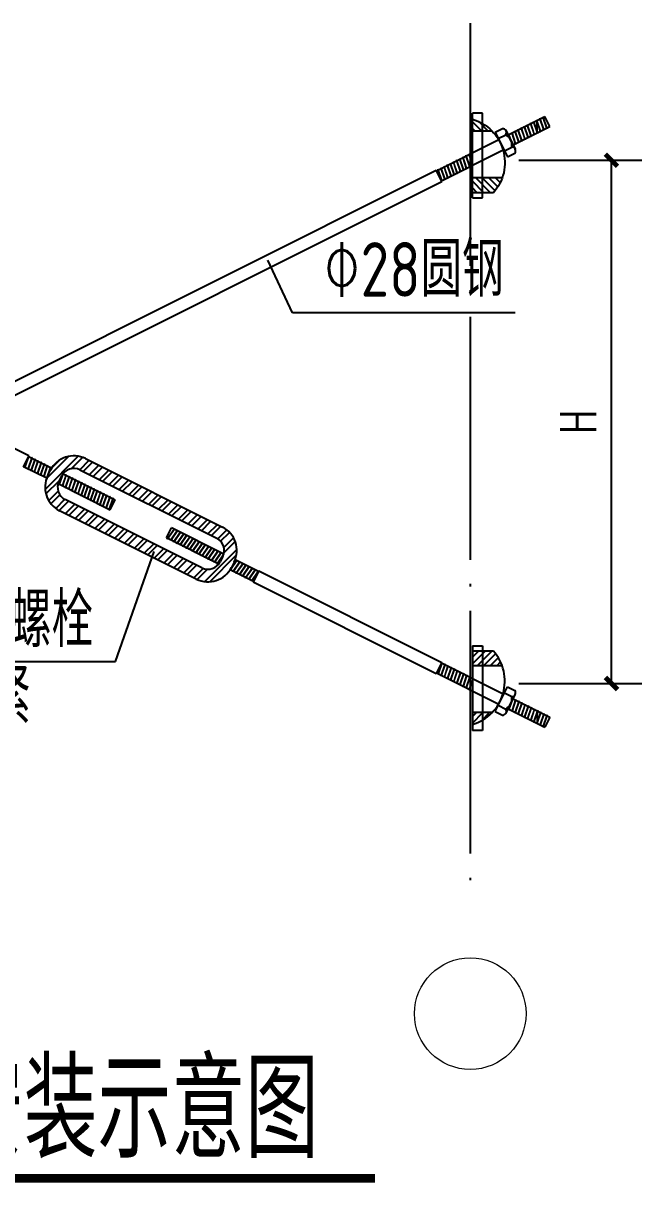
# Model space of a CAD drawing. Extents: x 9752569 to 9923256, y 1590558 to 2510207.
# Drawn here: x 9904251 to 9909349, y 2030009 to 2039562 of the extents above; entities that cross this region are included whole.
import ezdxf
from ezdxf.enums import TextEntityAlignment as Align

# ---------------------------------------------------------------- set-up
doc = ezdxf.new("R2010")
doc.units = 0
doc.header["$LTSCALE"] = 1000
doc.header["$MEASUREMENT"] = 0
for name, pattern in [('CONTINUOUS1', [0]), ('DASHED', [0.75, 0.5, -0.25]), ('DOTE', [2.42, 2, -0.2, 0.02, -0.2])]:
    doc.linetypes.add(name, pattern=pattern)
doc.layers.get('0').update_dxf_attribs({"linetype": 'CONTINUOUS'})
doc.layers.get('Defpoints').update_dxf_attribs({"linetype": 'CONTINUOUS'})
for name, color, linetype in [('003_THICK', 7, 'CONTINUOUS1'), ('DOTE', 8, 'DOTE'), ('LAYER4', 4, 'CONTINUOUS'), ('PUB_DIM', 3, 'CONTINUOUS'), ('PUB_TEXT', 7, 'CONTINUOUS'), ('一般文字', 6, 'CONTINUOUS'), ('刚架', 2, 'CONTINUOUS'), ('填充', 8, 'CONTINUOUS'), ('支撑', 4, 'CONTINUOUS'), ('板', 4, 'CONTINUOUS')]:
    doc.layers.add(name, color=color, linetype=linetype)
doc.layers.add('Z-详图标注', color=3, linetype='CONTINUOUS', lineweight=18)
doc.layers.add('标注', color=4, linetype='CONTINUOUS', lineweight=20)
doc.styles.add('_HZTXT', font='atssdeng.shx', dxfattribs={"width": 0.8, "bigfont": 'atssdchn.shx'})
doc.styles.add('_TCH_DIM_T3', font='SIMPLEX', dxfattribs={"width": 0.705882, "bigfont": 'GBCBIG'})
doc.styles.add('TSSD_DIMENSION', font='atssdeng.shx', dxfattribs={"width": 0.7, "bigfont": 'atssdchn.shx'})
doc.dimstyles.new('_TCH_ARCH&&100', dxfattribs={"dimtxt": 297.5, "dimasz": 100, "dimexe": 250, "dimexo": 300, "dimgap": 126.25, "dimtad": 1, "dimdec": 0, "dimzin": 0, "dimdsep": 46, "dimtxsty": '_TCH_DIM_T3', "dimblk": 'ARCHTICK', "dimcen": 0.09, "dimclrt": 7, "dimazin": 2, "dimtfac": 1, "dimtdec": 0, "dimtix": 1, "dimtmove": 2, "dimatfit": 3, "dimfxl": 1, "dimtolj": 1, "dimtzin": 0, "dimarcsym": 0})

# ---------------------------------------------------------------- blocks, each defined once
blk = doc.blocks.new('*X12')
at = {"layer": '填充', "linetype": 'Continuous'}
for p, q in [((15639567.3, -855204.7), (15639642.7, -855129.2)), ((15639595.4, -855218.8), (15639670.9, -855143.3)), ((15639646.8, -855244.5), (15639722.3, -855169)), ((15639674.9, -855258.5), (15639750.4, -855183.1)), ((15639726.4, -855284.2), (15639801.8, -855208.8)), ((15639754.5, -855298.3), (15639830, -855222.8)), ((15639805.9, -855324), (15639881.4, -855248.5)), ((15639834, -855338.1), (15639909.5, -855262.6)), ((15639885.5, -855363.8), (15639960.9, -855288.3)), ((15639913.6, -855377.9), (15639989.1, -855302.4)), ((15639965, -855403.6), (15640040.5, -855328.1)), ((15639993.1, -855417.6), (15640068.6, -855342.2)), ((15640044.6, -855443.3), (15640120, -855367.9)), ((15640072.7, -855457.4), (15640148.2, -855381.9)), ((15639372.3, -855519), (15639447.8, -855443.5)), ((15639400.4, -855533), (15639475.9, -855457.6)), ((15639451.9, -855558.7), (15639527.3, -855483.3)), ((15640124.1, -855483.1), (15640199.6, -855407.6)), ((15640152.2, -855497.2), (15640227.7, -855421.7)), ((15640203.7, -855522.9), (15640279.1, -855447.4)), ((15640231.8, -855536.9), (15640307.3, -855461.5)), ((15639480, -855572.8), (15639555.5, -855497.3)), ((15639531.4, -855598.5), (15639606.9, -855523)), ((15639559.5, -855612.6), (15639635, -855537.1)), ((15639611, -855638.3), (15639686.4, -855562.8)), ((15639639.1, -855652.3), (15639714.6, -855576.9)), ((15640283.2, -855562.7), (15640358.7, -855487.2)), ((15640311.3, -855576.7), (15640386.8, -855501.3)), ((15640362.8, -855602.4), (15640438.2, -855527)), ((15640390.9, -855616.5), (15640466.4, -855541)), ((15640442.3, -855642.2), (15640517.8, -855566.7)), ((15639690.5, -855678.1), (15639766, -855602.6)), ((15639718.6, -855692.1), (15639794.1, -855616.7)), ((15639770.1, -855717.8), (15639845.5, -855642.4)), ((15639798.2, -855731.9), (15639873.7, -855656.4)), ((15640470.4, -855656.3), (15640545.9, -855580.8)), ((15640521.9, -855682), (15640597.3, -855606.5)), ((15640550, -855696), (15640617.5, -855628.6)), ((15639849.6, -855757.6), (15639925.1, -855682.1)), ((15639877.7, -855771.7), (15639953.2, -855696.2)), ((15639929.2, -855797.4), (15640004.6, -855721.9)), ((15639957.3, -855811.4), (15640032.8, -855736)), ((15640008.7, -855837.2), (15640084.2, -855761.7)), ((15640036.8, -855851.2), (15640112.3, -855775.8)), ((15640088.3, -855876.9), (15640163.7, -855801.5)), ((15640116.4, -855891), (15640191.9, -855815.5)), ((15640167.8, -855916.7), (15640243.3, -855841.2)), ((15640195.9, -855930.8), (15640271.4, -855855.3)), ((15640247.4, -855956.5), (15640322.8, -855881)), ((15640275.5, -855970.5), (15640351, -855895.1)), ((15640326.9, -855996.3), (15640402.4, -855920.8)), ((15640355, -856010.3), (15640424.9, -855940.4))]:
    blk.add_line(p, q, dxfattribs=at)
blk = doc.blocks.new('*X13')
at = {"layer": '填充', "linetype": 'Continuous'}
for p, q in [((15639209.5, -855323.8), (15639476.4, -855056.9)), ((15639222.1, -855234.1), (15639398.3, -855057.9)), ((15639264.3, -855149.7), (15639327.8, -855086.2)), ((15639418.7, -855156.8), (15639510, -855065.5)), ((15639487.6, -855165.1), (15639563.2, -855089.4)), ((15639515.8, -855179), (15639591.3, -855103.5)), ((15639215.6, -855359.9), (15639324.6, -855250.9)), ((15639238.6, -855414.1), (15639314.6, -855338)), ((15639256, -855438.8), (15639327.8, -855367)), ((15639295.1, -855476.9), (15639368.4, -855403.6)), ((15639321.2, -855493), (15639396.4, -855417.8))]:
    blk.add_line(p, q, dxfattribs=at)
blk = doc.blocks.new('*X14')
at = {"layer": '填充', "linetype": 'Continuous'}
for p, q in [((15640600.8, -855722.4), (15640673.6, -855649.5)), ((15640617.5, -855628.6), (15640625.4, -855620.6)), ((15640624.1, -855741.2), (15640695.3, -855670.1)), ((15640650.5, -855792), (15640728.2, -855714.3)), ((15640651.4, -855833.3), (15640741.3, -855743.4)), ((15640495.4, -856066.4), (15640753.3, -855808.5)), ((15640536.3, -856067.7), (15640749.9, -855854.1)), ((15640424.9, -855940.4), (15640430.5, -855934.9)), ((15640406.5, -856036), (15640482.7, -855959.8)), ((15640435.2, -856049.5), (15640517.3, -855967.4))]:
    blk.add_line(p, q, dxfattribs=at)
blk = doc.blocks.new('A$C3B5F1999')
at = {"layer": '板', "lineweight": -3}
h = blk.add_hatch(dxfattribs=at)
h.set_pattern_fill('ANSI31', color=256, scale=11.25, style=0)
h.set_pattern_definition([(225, (1544786.093, 1161578.04), (25.25697034, -25.25697034), [])])
h.paths.add_polyline_path([(227.3, 494.1, 0.095394), (160.5, 606.6), (0, 606.6), (0, 494.1)])
h.paths.add_polyline_path([(0, 135.7), (0, 44.9, 0.128822), (150.1, 135.7)])
for p, q in [((0, 645.3), (76.8, 645.3)), ((0, 645.3), (0, 0)), ((76.8, 645.3), (76.8, 0)), ((160.5, 606.6), (0, 606.6)), ((160.5, 606.6), (0, 606.6)), ((227.3, 494.1), (0, 494.1)), ((150.1, 135.7), (0, 135.7)), ((76.8, 0), (0, 0))]:
    blk.add_line(p, q, dxfattribs=at)
blk.add_arc((-98.2, 376.8), 346.1, 286.4909, 41.61835, dxfattribs=at)
blk = doc.blocks.new('_ArchTick')
at = {"color": 0, "linetype": 'ByBlock', "const_width": 0.4}
blk.add_lwpolyline([(-0.5, -0.5), (0.5, 0.5)], dxfattribs=at)
blk = doc.blocks.new('*D37')
at = {"layer": 'Defpoints', "color": 0}
for p in [(9908036, 2038432.4), (9909099.5, 2038432.4), (9908036, 2034122.7)]:
    blk.add_point(p, dxfattribs=at)
at = {"layer": 'PUB_DIM', "color": 0, "lineweight": -2}
for p, q in [((9908336, 2038432.4), (9909349.5, 2038432.4)), ((9909099.5, 2034122.7), (9909099.5, 2038432.4)), ((9908336, 2034122.7), (9909349.5, 2034122.7))]:
    blk.add_line(p, q, dxfattribs=at)
at = {"layer": 'PUB_DIM', "color": 0, "lineweight": -2, "xscale": 100, "yscale": 100, "zscale": 100}
for p, rotation in [((9909099.5, 2038432.4), 90), ((9909099.5, 2034122.7), 270)]:
    blk.add_blockref('_ArchTick', p, dxfattribs=dict(at, rotation=rotation))
at = {"layer": 'PUB_DIM', "color": 7, "insert": (9908824.5, 2036277.6), "char_height": 297.5, "attachment_point": 5, "rotation": 90, "style": '_TCH_DIM_T3'}
blk.add_mtext('\\A1;H', dxfattribs=at)

msp = doc.modelspace()

# ---------------------------------------------------------------- linework, layer by layer
at = {"layer": '003_THICK'}
for p, q in [((9908140.5, 2038663.1), (9908242.1, 2038459.8)), ((9908140.5, 2033892), (9908242.1, 2034095.4))]:
    msp.add_line(p, q, dxfattribs=at)
at = {"layer": 'DOTE'}
msp.add_line((9907936, 2039561.9), (9907936, 2032322.2), dxfattribs=at)
at = {"layer": 'LAYER4'}
for p, q in [((9904765.3, 2035975), (9905892.7, 2035411.3)), ((9904454.2, 2035835), (9904476, 2035878.6)), ((9904719, 2035882.4), (9905846.4, 2035318.7)), ((9904546.8, 2035788.7), (9904568.6, 2035832.3)), ((9905724.3, 2035074.6), (9904596.9, 2035638.3)), ((9905678, 2034982), (9904550.7, 2035545.7)), ((9905896.5, 2035168.3), (9905874.7, 2035124.7)), ((9905989.1, 2035122), (9905967.3, 2035078.4))]:
    msp.add_line(p, q, dxfattribs=at)
for centre, major_axis, start_param, end_param in [((9904668.9, 2035782.1), (215.6, 0.1), 1.106627, 2.677423), ((9904668.9, 2035782.1), (112.1, 0.2), 1.105381, 2.676177), ((9904647.1, 2035738.6), (215.6, 3.1), 2.66342, 4.234216), ((9904647.1, 2035738.6), (-112.1, 1.1), -0.453406, 1.117391), ((9905796.2, 2035218.4), (215.6, 0.1), -0.464075, 1.106721), ((9905796.2, 2035218.4), (-112.1, 3.8), 2.711754, 4.28255), ((9905774.5, 2035174.9), (112.1, 0.2), 4.246973, 5.81777), ((9905774.5, 2035174.9), (-215.6, 1.5), 1.11422, 2.685016)]:
    msp.add_ellipse(centre, major_axis=major_axis, ratio=1, start_param=start_param, end_param=end_param, dxfattribs=at)
at = {"layer": 'PUB_TEXT'}
for p, q in [((9906471.6, 2037175), (9906267.9, 2037609.7)), ((9908305.2, 2037175), (9906471.6, 2037175)), ((9905011, 2034303.9), (9905330.6, 2035210.9)), ((9902236, 2034303.9), (9905011, 2034303.9))]:
    msp.add_line(p, q, dxfattribs=at)
at = {"layer": '一般文字', "color": 2, "const_width": 72}
msp.add_lwpolyline([(9899823.2, 2030044.7), (9907151.6, 2030044.7)], dxfattribs=at)
at = {"layer": '刚架', "color": 5, "linetype": 'DASHED'}
for p, q in [((9908488.1, 2038658.4), (9908488.1, 2038761.3)), ((9908488.1, 2033896.7), (9908488.1, 2033793.9))]:
    msp.add_line(p, q, dxfattribs=at)
at = {"layer": '支撑', "linetype": 'Continuous'}
for p, q in [((9908247.9, 2038641.2), (9908550.5, 2038792.5)), ((9908591.7, 2038710.2), (9908550.5, 2038792.5)), ((9908140.5, 2038663.1), (9908202.2, 2038694)), ((9908230.3, 2038676.3), (9908306.6, 2038523.8)), ((9908289, 2038558.9), (9908591.7, 2038710.2)), ((9907658.3, 2038346.4), (9908170.7, 2038602.6)), ((9908165.9, 2038612.3), (9908227.6, 2038643.1)), ((9907699.5, 2038264.1), (9908211.9, 2038520.3)), ((9908216.7, 2038510.6), (9908278.4, 2038541.5)), ((9908242.1, 2038459.8), (9908303.8, 2038490.6)), ((9904297.5, 2035998.4), (9899591.3, 2038351.5)), ((9903623.5, 2036335.4), (9907655.7, 2038351.5)), ((9907702, 2038259), (9907655.7, 2038351.5)), ((9903739.2, 2036277.6), (9907702, 2038259)), ((9904297.5, 2035998.4), (9904251.2, 2035905.9)), ((9904294.9, 2035993.3), (9904486.7, 2035897.4)), ((9904253.8, 2035911), (9904445.5, 2035815.1)), ((9904580.2, 2035850.7), (9905009.8, 2035635.9)), ((9904539, 2035768.4), (9904968.7, 2035553.6)), ((9904968.7, 2035553.6), (9905009.8, 2035635.9)), ((9905433.5, 2035321.1), (9905474.7, 2035403.4)), ((9905904.3, 2035188.6), (9905474.7, 2035403.4)), ((9905863.2, 2035106.3), (9905433.5, 2035321.1)), ((9906189.6, 2035046), (9905997.8, 2035141.9)), ((9906148.4, 2034963.7), (9905956.7, 2035059.6)), ((9906192.1, 2035051.1), (9906145.8, 2034958.6)), ((9906192.1, 2035051.1), (9907702, 2034296.2)), ((9906145.8, 2034958.6), (9907655.7, 2034203.6)), ((9907702, 2034296.2), (9907655.7, 2034203.6)), ((9907699.5, 2034291), (9908211.9, 2034034.8)), ((9907658.3, 2034208.7), (9908170.7, 2033952.5)), ((9908242.1, 2034095.4), (9908303.8, 2034064.5)), ((9908216.7, 2034044.5), (9908278.4, 2034013.7)), ((9908230.3, 2033878.9), (9908306.6, 2034031.4)), ((9908289, 2033996.3), (9908591.7, 2033844.9)), ((9908140.5, 2033892), (9908202.2, 2033861.2)), ((9908165.9, 2033942.8), (9908227.6, 2033912)), ((9908247.9, 2033914), (9908550.5, 2033762.6)), ((9908591.7, 2033844.9), (9908550.5, 2033762.6))]:
    msp.add_line(p, q, dxfattribs=at)
for centre, major_axis, start_param, end_param in [((9908201.7, 2038662), (32, 1.4), -0.670911, 1.512341), ((9908177, 2038554.3), (-102.3, 0.3), 3.018767, 4.197988), ((9908277.9, 2038509.4), (32, 1.7), -0.68037, 1.502881), ((9908277.9, 2034045.7), (-32, 1.7), 1.638365, 3.821617), ((9908177, 2034000.8), (102.3, 0.2), -1.054886, 0.124335), ((9908201.7, 2033893.2), (-32, 1.6), 1.636365, 3.819617)]:
    msp.add_ellipse(centre, major_axis=major_axis, ratio=1, start_param=start_param, end_param=end_param, dxfattribs=at)
at = {"layer": '标注', "linetype": 'Continuous'}
for p, q in [((9908457.2, 2038745.9), (9908458, 2038752.6)), ((9908487, 2038657.8), (9908457.2, 2038745.9)), ((9908491.4, 2038653.6), (9908458, 2038752.6)), ((9908458, 2038752.6), (9908462.4, 2038748.4)), ((9908492.1, 2038660.4), (9908462.4, 2038748.4)), ((9908483, 2038758.7), (9908483.7, 2038765.5)), ((9908512.7, 2038670.7), (9908483, 2038758.7)), ((9908517.1, 2038666.5), (9908483.7, 2038765.5)), ((9908483.7, 2038765.5), (9908488.1, 2038761.3)), ((9908517.9, 2038673.3), (9908488.1, 2038761.3)), ((9908508.7, 2038771.6), (9908509.4, 2038778.4)), ((9908538.4, 2038683.6), (9908508.7, 2038771.6)), ((9908542.8, 2038679.4), (9908509.4, 2038778.4)), ((9908509.4, 2038778.4), (9908513.9, 2038774.2)), ((9908543.6, 2038686.2), (9908513.9, 2038774.2)), ((9908534.4, 2038784.4), (9908535.1, 2038791.2)), ((9908564.1, 2038696.4), (9908534.4, 2038784.4)), ((9908568.5, 2038692.2), (9908535.1, 2038791.2)), ((9908535.1, 2038791.2), (9908539.6, 2038787)), ((9908569.3, 2038699), (9908539.6, 2038787)), ((9908251.5, 2038643), (9908252.3, 2038649.8)), ((9908270.4, 2038596.2), (9908252.3, 2038649.8)), ((9908252.3, 2038649.8), (9908256.7, 2038645.6)), ((9908277.2, 2038655.8), (9908278, 2038662.6)), ((9908306.9, 2038567.8), (9908277.2, 2038655.8)), ((9908311.4, 2038563.6), (9908278, 2038662.6)), ((9908278, 2038662.6), (9908282.4, 2038658.4)), ((9908312.1, 2038570.4), (9908282.4, 2038658.4)), ((9908302.9, 2038668.7), (9908303.7, 2038675.5)), ((9908332.7, 2038580.7), (9908302.9, 2038668.7)), ((9908337.1, 2038576.5), (9908303.7, 2038675.5)), ((9908303.7, 2038675.5), (9908308.1, 2038671.3)), ((9908337.9, 2038583.3), (9908308.1, 2038671.3)), ((9908328.7, 2038681.6), (9908329.4, 2038688.4)), ((9908358.4, 2038593.6), (9908328.7, 2038681.6)), ((9908362.8, 2038589.4), (9908329.4, 2038688.4)), ((9908329.4, 2038688.4), (9908333.9, 2038684.2)), ((9908363.6, 2038596.2), (9908333.9, 2038684.2)), ((9908354.4, 2038694.4), (9908355.1, 2038701.2)), ((9908384.1, 2038606.4), (9908354.4, 2038694.4)), ((9908388.5, 2038602.2), (9908355.1, 2038701.2)), ((9908355.1, 2038701.2), (9908359.6, 2038697)), ((9908389.3, 2038609), (9908359.6, 2038697)), ((9908380.1, 2038707.3), (9908380.8, 2038714.1)), ((9908409.8, 2038619.3), (9908380.1, 2038707.3)), ((9908414.3, 2038615.1), (9908380.8, 2038714.1)), ((9908380.8, 2038714.1), (9908385.3, 2038709.9)), ((9908415, 2038621.9), (9908385.3, 2038709.9)), ((9908405.8, 2038720.1), (9908406.5, 2038726.9)), ((9908435.5, 2038632.1), (9908405.8, 2038720.1)), ((9908440, 2038627.9), (9908406.5, 2038726.9)), ((9908406.5, 2038726.9), (9908411, 2038722.7)), ((9908440.7, 2038634.7), (9908411, 2038722.7)), ((9908431.5, 2038733), (9908432.3, 2038739.8)), ((9908461.2, 2038645), (9908431.5, 2038733)), ((9908465.7, 2038640.8), (9908432.3, 2038739.8)), ((9908432.3, 2038739.8), (9908436.7, 2038735.6)), ((9908466.4, 2038647.6), (9908436.7, 2038735.6)), ((9908466.4, 2038647.6), (9908465.7, 2038640.8)), ((9908487, 2038657.8), (9908491.4, 2038653.6)), ((9908492.1, 2038660.4), (9908491.4, 2038653.6)), ((9908512.7, 2038670.7), (9908517.1, 2038666.5)), ((9908517.9, 2038673.3), (9908517.1, 2038666.5)), ((9908538.4, 2038683.6), (9908542.8, 2038679.4)), ((9908543.6, 2038686.2), (9908542.8, 2038679.4)), ((9908564.1, 2038696.4), (9908568.5, 2038692.2)), ((9908569.3, 2038699), (9908568.5, 2038692.2)), ((9908261, 2038614.9), (9908251.5, 2038643)), ((9908279.7, 2038577.5), (9908256.7, 2038645.6)), ((9908306.9, 2038567.8), (9908311.4, 2038563.6)), ((9908312.1, 2038570.4), (9908311.4, 2038563.6)), ((9908332.7, 2038580.7), (9908337.1, 2038576.5)), ((9908337.9, 2038583.3), (9908337.1, 2038576.5)), ((9908358.4, 2038593.6), (9908362.8, 2038589.4)), ((9908363.6, 2038596.2), (9908362.8, 2038589.4)), ((9908384.1, 2038606.4), (9908388.5, 2038602.2)), ((9908389.3, 2038609), (9908388.5, 2038602.2)), ((9908409.8, 2038619.3), (9908414.3, 2038615.1)), ((9908415, 2038621.9), (9908414.3, 2038615.1)), ((9908435.5, 2038632.1), (9908440, 2038627.9)), ((9908440.7, 2038634.7), (9908440, 2038627.9)), ((9908461.2, 2038645), (9908465.7, 2038640.8)), ((9907873.6, 2038454), (9907874.3, 2038460.8)), ((9907907.7, 2038361.8), (9907874.3, 2038460.8)), ((9907874.3, 2038460.8), (9907878.8, 2038456.6)), ((9907908.5, 2038368.6), (9907878.8, 2038456.6)), ((9907899.3, 2038466.9), (9907900, 2038473.7)), ((9907929, 2038378.9), (9907899.3, 2038466.9)), ((9907933.5, 2038374.7), (9907900, 2038473.7)), ((9907900, 2038473.7), (9907904.5, 2038469.5)), ((9907934.2, 2038381.5), (9907904.5, 2038469.5)), ((9907925, 2038479.7), (9907925.7, 2038486.5)), ((9907953.3, 2038396), (9907925, 2038479.7)), ((9907953.3, 2038405), (9907925.7, 2038486.5)), ((9907925.7, 2038486.5), (9907930.2, 2038482.3)), ((9907953.3, 2038414), (9907930.2, 2038482.3)), ((9907693.6, 2038364), (9907694.3, 2038370.8)), ((9907723.3, 2038276), (9907693.6, 2038364)), ((9907694.3, 2038370.8), (9907698.8, 2038366.6)), ((9907727.7, 2038271.8), (9907694.3, 2038370.8)), ((9907728.5, 2038278.6), (9907698.8, 2038366.6)), ((9907719.3, 2038376.9), (9907720, 2038383.7)), ((9907749, 2038288.9), (9907719.3, 2038376.9)), ((9907720, 2038383.7), (9907724.5, 2038379.5)), ((9907753.5, 2038284.7), (9907720, 2038383.7)), ((9907754.2, 2038291.5), (9907724.5, 2038379.5)), ((9907745, 2038389.7), (9907745.7, 2038396.5)), ((9907774.7, 2038301.7), (9907745, 2038389.7)), ((9907779.2, 2038297.5), (9907745.7, 2038396.5)), ((9907745.7, 2038396.5), (9907750.2, 2038392.3)), ((9907779.9, 2038304.3), (9907750.2, 2038392.3)), ((9907770.7, 2038402.6), (9907771.5, 2038409.4)), ((9907800.4, 2038314.6), (9907770.7, 2038402.6)), ((9907804.9, 2038310.4), (9907771.5, 2038409.4)), ((9907771.5, 2038409.4), (9907775.9, 2038405.2)), ((9907805.6, 2038317.2), (9907775.9, 2038405.2)), ((9907796.4, 2038415.4), (9907797.2, 2038422.2)), ((9907826.1, 2038327.4), (9907796.4, 2038415.4)), ((9907830.6, 2038323.2), (9907797.2, 2038422.2)), ((9907797.2, 2038422.2), (9907801.6, 2038418)), ((9907831.3, 2038330), (9907801.6, 2038418)), ((9907822.1, 2038428.3), (9907822.9, 2038435.1)), ((9907851.9, 2038340.3), (9907822.1, 2038428.3)), ((9907856.3, 2038336.1), (9907822.9, 2038435.1)), ((9907822.9, 2038435.1), (9907827.3, 2038430.9)), ((9907857.1, 2038342.9), (9907827.3, 2038430.9)), ((9907847.9, 2038441.2), (9907848.6, 2038448)), ((9907877.6, 2038353.2), (9907847.9, 2038441.2)), ((9907882, 2038349), (9907848.6, 2038448)), ((9907848.6, 2038448), (9907853.1, 2038443.8)), ((9907882.8, 2038355.8), (9907853.1, 2038443.8)), ((9907903.3, 2038366), (9907873.6, 2038454)), ((9907903.3, 2038366), (9907907.7, 2038361.8)), ((9907908.5, 2038368.6), (9907907.7, 2038361.8)), ((9907929, 2038378.9), (9907933.5, 2038374.7)), ((9907934.2, 2038381.5), (9907933.5, 2038374.7)), ((9907655.7, 2038351.5), (9907660.9, 2038347.7)), ((9907667.9, 2038351.2), (9907668.6, 2038358)), ((9907692.7, 2038277.6), (9907667.9, 2038351.2)), ((9907668.6, 2038358), (9907673, 2038353.8)), ((9907702, 2038259), (9907668.6, 2038358)), ((9907702.8, 2038265.8), (9907673, 2038353.8)), ((9907702.8, 2038265.8), (9907702, 2038259)), ((9907723.3, 2038276), (9907727.7, 2038271.8)), ((9907728.5, 2038278.6), (9907727.7, 2038271.8)), ((9907749, 2038288.9), (9907753.5, 2038284.7)), ((9907754.2, 2038291.5), (9907753.5, 2038284.7)), ((9907774.7, 2038301.7), (9907779.2, 2038297.5)), ((9907779.9, 2038304.3), (9907779.2, 2038297.5)), ((9907800.4, 2038314.6), (9907804.9, 2038310.4)), ((9907805.6, 2038317.2), (9907804.9, 2038310.4)), ((9907826.1, 2038327.4), (9907830.6, 2038323.2)), ((9907831.3, 2038330), (9907830.6, 2038323.2)), ((9907851.9, 2038340.3), (9907856.3, 2038336.1)), ((9907857.1, 2038342.9), (9907856.3, 2038336.1)), ((9907877.6, 2038353.2), (9907882, 2038349)), ((9907882.8, 2038355.8), (9907882, 2038349)), ((9904288.1, 2035979.8), (9904263.3, 2035906.2)), ((9904297.5, 2035998.4), (9904264.1, 2035899.4)), ((9904298.2, 2035991.6), (9904268.5, 2035903.6)), ((9904318.8, 2035981.4), (9904289, 2035893.4)), ((9904323.2, 2035985.6), (9904289.8, 2035886.6)), ((9904323.9, 2035978.8), (9904294.2, 2035890.8)), ((9904298.2, 2035991.6), (9904297.5, 2035998.4)), ((9904348.9, 2035972.7), (9904315.5, 2035873.7)), ((9904318.8, 2035981.4), (9904323.2, 2035985.6)), ((9904323.9, 2035978.8), (9904323.2, 2035985.6)), ((9904344.5, 2035968.5), (9904348.9, 2035972.7)), ((9904349.7, 2035965.9), (9904348.9, 2035972.7)), ((9904251.2, 2035905.9), (9904256.3, 2035909.7)), ((9904263.3, 2035906.2), (9904264.1, 2035899.4)), ((9904264.1, 2035899.4), (9904268.5, 2035903.6)), ((9904289, 2035893.4), (9904289.8, 2035886.6)), ((9904289.8, 2035886.6), (9904294.2, 2035890.8)), ((9904344.5, 2035968.5), (9904314.8, 2035880.5)), ((9904314.8, 2035880.5), (9904315.5, 2035873.7)), ((9904315.5, 2035873.7), (9904319.9, 2035877.9)), ((9904349.7, 2035965.9), (9904319.9, 2035877.9)), ((9904370.2, 2035955.7), (9904340.5, 2035867.7)), ((9904374.6, 2035959.9), (9904341.2, 2035860.9)), ((9904375.4, 2035953.1), (9904345.7, 2035865.1)), ((9904395.9, 2035942.8), (9904366.2, 2035854.8)), ((9904400.3, 2035947), (9904366.9, 2035848)), ((9904370.2, 2035955.7), (9904374.6, 2035959.9)), ((9904401.1, 2035940.2), (9904371.4, 2035852.2)), ((9904375.4, 2035953.1), (9904374.6, 2035959.9)), ((9904421.6, 2035930), (9904391.9, 2035842)), ((9904426.1, 2035934.2), (9904392.6, 2035835.2)), ((9904395.9, 2035942.8), (9904400.3, 2035947)), ((9904426.8, 2035927.4), (9904397.1, 2035839.4)), ((9904401.1, 2035940.2), (9904400.3, 2035947)), ((9904447.3, 2035917.1), (9904417.6, 2035829.1)), ((9904451.8, 2035921.3), (9904418.3, 2035822.3)), ((9904421.6, 2035930), (9904426.1, 2035934.2)), ((9904452.5, 2035914.5), (9904422.8, 2035826.5)), ((9904426.8, 2035927.4), (9904426.1, 2035934.2)), ((9904473, 2035904.2), (9904443.3, 2035816.2)), ((9904447.3, 2035917.1), (9904451.8, 2035921.3)), ((9904477.5, 2035908.4), (9904448.4, 2035822.4)), ((9904452.5, 2035914.5), (9904451.8, 2035921.3)), ((9904478.2, 2035901.6), (9904458.8, 2035844.2)), ((9904473, 2035904.2), (9904477.5, 2035908.4)), ((9904478.2, 2035901.6), (9904477.5, 2035908.4)), ((9904340.5, 2035867.7), (9904341.2, 2035860.9)), ((9904341.2, 2035860.9), (9904345.7, 2035865.1)), ((9904366.2, 2035854.8), (9904366.9, 2035848)), ((9904366.9, 2035848), (9904371.4, 2035852.2)), ((9904391.9, 2035842), (9904392.6, 2035835.2)), ((9904392.6, 2035835.2), (9904397.1, 2035839.4)), ((9904417.6, 2035829.1), (9904418.3, 2035822.3)), ((9904418.3, 2035822.3), (9904422.8, 2035826.5)), ((9904443.3, 2035816.2), (9904443.9, 2035810.8)), ((9904569.7, 2035834.4), (9904546.2, 2035764.8)), ((9904576.5, 2035845.7), (9904546.9, 2035758)), ((9904581.1, 2035850.2), (9904551.4, 2035762.2)), ((9904601.6, 2035840), (9904571.9, 2035752)), ((9904606.1, 2035844.2), (9904572.6, 2035745.2)), ((9904606.8, 2035837.4), (9904577.1, 2035749.4)), ((9904581.1, 2035850.2), (9904580.9, 2035851.7)), ((9904627.3, 2035827.1), (9904597.6, 2035739.1)), ((9904631.8, 2035831.3), (9904598.4, 2035732.3)), ((9904601.6, 2035840), (9904606.1, 2035844.2)), ((9904632.5, 2035824.5), (9904602.8, 2035736.5)), ((9904606.8, 2035837.4), (9904606.1, 2035844.2)), ((9904653, 2035814.2), (9904623.3, 2035726.2)), ((9904657.5, 2035818.4), (9904624.1, 2035719.4)), ((9904627.3, 2035827.1), (9904631.8, 2035831.3)), ((9904658.2, 2035811.6), (9904628.5, 2035723.6)), ((9904632.5, 2035824.5), (9904631.8, 2035831.3)), ((9904678.8, 2035801.4), (9904649, 2035713.4)), ((9904683.2, 2035805.6), (9904649.8, 2035706.6)), ((9904653, 2035814.2), (9904657.5, 2035818.4)), ((9904683.9, 2035798.8), (9904654.2, 2035710.8)), ((9904658.2, 2035811.6), (9904657.5, 2035818.4)), ((9904704.5, 2035788.5), (9904674.8, 2035700.5)), ((9904708.9, 2035792.7), (9904675.5, 2035693.7)), ((9904678.8, 2035801.4), (9904683.2, 2035805.6)), ((9904709.7, 2035785.9), (9904679.9, 2035697.9)), ((9904683.9, 2035798.8), (9904683.2, 2035805.6)), ((9904734.6, 2035779.9), (9904701.2, 2035680.9)), ((9904704.5, 2035788.5), (9904708.9, 2035792.7)), ((9904709.7, 2035785.9), (9904708.9, 2035792.7)), ((9904730.2, 2035775.7), (9904734.6, 2035779.9)), ((9904735.4, 2035773.1), (9904734.6, 2035779.9)), ((9904546.2, 2035764.8), (9904546.9, 2035758)), ((9904546.9, 2035758), (9904551.4, 2035762.2)), ((9904571.9, 2035752), (9904572.6, 2035745.2)), ((9904572.6, 2035745.2), (9904577.1, 2035749.4)), ((9904597.6, 2035739.1), (9904598.4, 2035732.3)), ((9904598.4, 2035732.3), (9904602.8, 2035736.5)), ((9904623.3, 2035726.2), (9904624.1, 2035719.4)), ((9904624.1, 2035719.4), (9904628.5, 2035723.6)), ((9904649, 2035713.4), (9904649.8, 2035706.6)), ((9904649.8, 2035706.6), (9904654.2, 2035710.8)), ((9904674.8, 2035700.5), (9904675.5, 2035693.7)), ((9904675.5, 2035693.7), (9904679.9, 2035697.9)), ((9904730.2, 2035775.7), (9904700.5, 2035687.7)), ((9904700.5, 2035687.7), (9904701.2, 2035680.9)), ((9904701.2, 2035680.9), (9904705.7, 2035685.1)), ((9904735.4, 2035773.1), (9904705.7, 2035685.1)), ((9904755.9, 2035762.8), (9904726.2, 2035674.8)), ((9904760.4, 2035767), (9904726.9, 2035668)), ((9904761.1, 2035760.2), (9904731.4, 2035672.2)), ((9904781.6, 2035750), (9904751.9, 2035662)), ((9904786.1, 2035754.2), (9904752.6, 2035655.2)), ((9904755.9, 2035762.8), (9904760.4, 2035767)), ((9904786.8, 2035747.4), (9904757.1, 2035659.4)), ((9904761.1, 2035760.2), (9904760.4, 2035767)), ((9904807.3, 2035737.1), (9904777.6, 2035649.1)), ((9904811.8, 2035741.3), (9904778.4, 2035642.3)), ((9904781.6, 2035750), (9904786.1, 2035754.2)), ((9904812.5, 2035734.5), (9904782.8, 2035646.5)), ((9904786.8, 2035747.4), (9904786.1, 2035754.2)), ((9904833, 2035724.2), (9904803.3, 2035636.2)), ((9904837.5, 2035728.4), (9904804.1, 2035629.4)), ((9904807.3, 2035737.1), (9904811.8, 2035741.3)), ((9904838.2, 2035721.6), (9904808.5, 2035633.6)), ((9904812.5, 2035734.5), (9904811.8, 2035741.3)), ((9904858.8, 2035711.4), (9904829, 2035623.4)), ((9904863.2, 2035715.6), (9904829.8, 2035616.6)), ((9904833, 2035724.2), (9904837.5, 2035728.4)), ((9904864, 2035708.8), (9904834.2, 2035620.8)), ((9904838.2, 2035721.6), (9904837.5, 2035728.4)), ((9904884.5, 2035698.5), (9904854.8, 2035610.5)), ((9904888.9, 2035702.7), (9904855.5, 2035603.7)), ((9904858.8, 2035711.4), (9904863.2, 2035715.6)), ((9904889.7, 2035695.9), (9904860, 2035607.9)), ((9904864, 2035708.8), (9904863.2, 2035715.6)), ((9904910.2, 2035685.7), (9904880.5, 2035597.7)), ((9904914.6, 2035689.9), (9904881.2, 2035590.9)), ((9904884.5, 2035698.5), (9904888.9, 2035702.7)), ((9904889.7, 2035695.9), (9904888.9, 2035702.7)), ((9904910.2, 2035685.7), (9904914.6, 2035689.9)), ((9904915.4, 2035683.1), (9904914.6, 2035689.9)), ((9904726.2, 2035674.8), (9904726.9, 2035668)), ((9904726.9, 2035668), (9904731.4, 2035672.2)), ((9904751.9, 2035662), (9904752.6, 2035655.2)), ((9904752.6, 2035655.2), (9904757.1, 2035659.4)), ((9904777.6, 2035649.1), (9904778.4, 2035642.3)), ((9904778.4, 2035642.3), (9904782.8, 2035646.5)), ((9904803.3, 2035636.2), (9904804.1, 2035629.4)), ((9904804.1, 2035629.4), (9904808.5, 2035633.6)), ((9904829, 2035623.4), (9904829.8, 2035616.6)), ((9904829.8, 2035616.6), (9904834.2, 2035620.8)), ((9904854.8, 2035610.5), (9904855.5, 2035603.7)), ((9904855.5, 2035603.7), (9904860, 2035607.9)), ((9904880.5, 2035597.7), (9904881.2, 2035590.9)), ((9904881.2, 2035590.9), (9904885.7, 2035595.1)), ((9904915.4, 2035683.1), (9904885.7, 2035595.1)), ((9904935.9, 2035672.8), (9904906.2, 2035584.8)), ((9904940.4, 2035677), (9904906.9, 2035578)), ((9904941.1, 2035670.2), (9904911.4, 2035582.2)), ((9904961.6, 2035660), (9904931.9, 2035572)), ((9904966.1, 2035664.2), (9904932.6, 2035565.2)), ((9904935.9, 2035672.8), (9904940.4, 2035677)), ((9904966.8, 2035657.4), (9904937.1, 2035569.4)), ((9904941.1, 2035670.2), (9904940.4, 2035677)), ((9904987.3, 2035647.1), (9904957.6, 2035559.1)), ((9904991.8, 2035651.3), (9904958.4, 2035552.3)), ((9904961.6, 2035660), (9904966.1, 2035664.2)), ((9904992.5, 2035644.5), (9904962.8, 2035556.5)), ((9904966.8, 2035657.4), (9904966.1, 2035664.2)), ((9904987.3, 2035647.1), (9904991.8, 2035651.3)), ((9904992.5, 2035644.5), (9904991.8, 2035651.3)), ((9904906.2, 2035584.8), (9904906.9, 2035578)), ((9904906.9, 2035578), (9904911.4, 2035582.2)), ((9904931.9, 2035572), (9904932.6, 2035565.2)), ((9904932.6, 2035565.2), (9904937.1, 2035569.4)), ((9904957.6, 2035559.1), (9904958.4, 2035552.3)), ((9904958.4, 2035552.3), (9904962.8, 2035556.5)), ((9905497.8, 2035398.3), (9905438.7, 2035312.1)), ((9905492, 2035394.8), (9905497.8, 2035398.3)), ((9905497.1, 2035392.2), (9905497.8, 2035398.3)), ((9905438.7, 2035312.1), (9905439.4, 2035318.2)), ((9905444.6, 2035315.6), (9905438.7, 2035312.1)), ((9905492, 2035394.8), (9905439.4, 2035318.2)), ((9905497.1, 2035392.2), (9905444.6, 2035315.6)), ((9905523.5, 2035385.4), (9905464.4, 2035299.3)), ((9905464.4, 2035299.3), (9905465.1, 2035305.4)), ((9905470.3, 2035302.8), (9905464.4, 2035299.3)), ((9905517.7, 2035381.9), (9905465.1, 2035305.4)), ((9905522.9, 2035379.3), (9905470.3, 2035302.8)), ((9905549.3, 2035372.6), (9905490.1, 2035286.4)), ((9905543.4, 2035369.1), (9905490.8, 2035292.5)), ((9905548.6, 2035366.5), (9905496, 2035289.9)), ((9905575, 2035359.7), (9905515.8, 2035273.6)), ((9905569.1, 2035356.2), (9905516.5, 2035279.6)), ((9905517.7, 2035381.9), (9905523.5, 2035385.4)), ((9905574.3, 2035353.6), (9905521.7, 2035277)), ((9905522.9, 2035379.3), (9905523.5, 2035385.4)), ((9905600.7, 2035346.8), (9905541.5, 2035260.7)), ((9905594.8, 2035343.4), (9905542.2, 2035266.8)), ((9905543.4, 2035369.1), (9905549.3, 2035372.6)), ((9905600, 2035340.8), (9905547.4, 2035264.2)), ((9905548.6, 2035366.5), (9905549.3, 2035372.6)), ((9905626.4, 2035334), (9905567.3, 2035247.8)), ((9905620.5, 2035330.5), (9905568, 2035253.9)), ((9905569.1, 2035356.2), (9905575, 2035359.7)), ((9905625.7, 2035327.9), (9905573.1, 2035251.3)), ((9905574.3, 2035353.6), (9905575, 2035359.7)), ((9905652.1, 2035321.1), (9905593, 2035235)), ((9905646.2, 2035317.6), (9905593.7, 2035241.1)), ((9905594.8, 2035343.4), (9905600.7, 2035346.8)), ((9905651.4, 2035315), (9905598.9, 2035238.5)), ((9905600, 2035340.8), (9905600.7, 2035346.8)), ((9905677.8, 2035308.3), (9905618.7, 2035222.1)), ((9905672, 2035304.8), (9905619.4, 2035228.2)), ((9905620.5, 2035330.5), (9905626.4, 2035334)), ((9905677.1, 2035302.2), (9905624.6, 2035225.6)), ((9905625.7, 2035327.9), (9905626.4, 2035334)), ((9905646.2, 2035317.6), (9905652.1, 2035321.1)), ((9905651.4, 2035315), (9905652.1, 2035321.1)), ((9905672, 2035304.8), (9905677.8, 2035308.3)), ((9905677.1, 2035302.2), (9905677.8, 2035308.3)), ((9905490.1, 2035286.4), (9905490.8, 2035292.5)), ((9905496, 2035289.9), (9905490.1, 2035286.4)), ((9905515.8, 2035273.6), (9905516.5, 2035279.6)), ((9905521.7, 2035277), (9905515.8, 2035273.6)), ((9905541.5, 2035260.7), (9905542.2, 2035266.8)), ((9905547.4, 2035264.2), (9905541.5, 2035260.7)), ((9905567.3, 2035247.8), (9905568, 2035253.9)), ((9905573.1, 2035251.3), (9905567.3, 2035247.8)), ((9905593, 2035235), (9905593.7, 2035241.1)), ((9905598.9, 2035238.5), (9905593, 2035235)), ((9905618.7, 2035222.1), (9905619.4, 2035228.2)), ((9905624.6, 2035225.6), (9905618.7, 2035222.1)), ((9905703.6, 2035295.4), (9905644.4, 2035209.3)), ((9905644.4, 2035209.3), (9905645.1, 2035215.4)), ((9905650.3, 2035212.8), (9905644.4, 2035209.3)), ((9905697.7, 2035291.9), (9905645.1, 2035215.4)), ((9905702.9, 2035289.3), (9905650.3, 2035212.8)), ((9905729.3, 2035282.6), (9905670.1, 2035196.4)), ((9905723.4, 2035279.1), (9905670.8, 2035202.5)), ((9905728.6, 2035276.5), (9905676, 2035199.9)), ((9905755, 2035269.7), (9905695.8, 2035183.6)), ((9905749.1, 2035266.2), (9905696.5, 2035189.6)), ((9905697.7, 2035291.9), (9905703.6, 2035295.4)), ((9905754.3, 2035263.6), (9905701.7, 2035187)), ((9905702.9, 2035289.3), (9905703.6, 2035295.4)), ((9905780.7, 2035256.8), (9905721.6, 2035170.7)), ((9905774.8, 2035253.4), (9905722.2, 2035176.8)), ((9905723.4, 2035279.1), (9905729.3, 2035282.6)), ((9905780, 2035250.8), (9905727.4, 2035174.2)), ((9905728.6, 2035276.5), (9905729.3, 2035282.6)), ((9905806.4, 2035244), (9905747.3, 2035157.8)), ((9905800.5, 2035240.5), (9905748, 2035163.9)), ((9905749.1, 2035266.2), (9905755, 2035269.7)), ((9905805.7, 2035237.9), (9905753.1, 2035161.3)), ((9905754.3, 2035263.6), (9905755, 2035269.7)), ((9905832.1, 2035231.1), (9905773, 2035145)), ((9905826.2, 2035227.6), (9905773.7, 2035151.1)), ((9905774.8, 2035253.4), (9905780.7, 2035256.8)), ((9905831.4, 2035225), (9905778.9, 2035148.5)), ((9905780, 2035250.8), (9905780.7, 2035256.8)), ((9905857.8, 2035218.3), (9905798.7, 2035132.1)), ((9905852, 2035214.8), (9905799.4, 2035138.2)), ((9905800.5, 2035240.5), (9905806.4, 2035244)), ((9905857.2, 2035212.2), (9905804.6, 2035135.6)), ((9905805.7, 2035237.9), (9905806.4, 2035244)), ((9905826.2, 2035227.6), (9905832.1, 2035231.1)), ((9905831.4, 2035225), (9905832.1, 2035231.1)), ((9905852, 2035214.8), (9905857.8, 2035218.3)), ((9905857.2, 2035212.2), (9905857.8, 2035218.3)), ((9905670.1, 2035196.4), (9905670.8, 2035202.5)), ((9905676, 2035199.9), (9905670.1, 2035196.4)), ((9905695.8, 2035183.6), (9905696.5, 2035189.6)), ((9905701.7, 2035187), (9905695.8, 2035183.6)), ((9905721.6, 2035170.7), (9905722.2, 2035176.8)), ((9905727.4, 2035174.2), (9905721.6, 2035170.7)), ((9905747.3, 2035157.8), (9905748, 2035163.9)), ((9905753.1, 2035161.3), (9905747.3, 2035157.8)), ((9905773, 2035145), (9905773.7, 2035151.1)), ((9905778.9, 2035148.5), (9905773, 2035145)), ((9905798.7, 2035132.1), (9905799.4, 2035138.2)), ((9905804.6, 2035135.6), (9905798.7, 2035132.1)), ((9905883.6, 2035205.4), (9905824.4, 2035119.3)), ((9905824.4, 2035119.3), (9905825.1, 2035125.4)), ((9905830.3, 2035122.8), (9905824.4, 2035119.3)), ((9905877.7, 2035201.9), (9905825.1, 2035125.4)), ((9905882.9, 2035199.3), (9905830.3, 2035122.8)), ((9905902.5, 2035182.7), (9905850.1, 2035106.4)), ((9905850.1, 2035106.4), (9905850.8, 2035112.5)), ((9905903.4, 2035189.1), (9905850.8, 2035112.5)), ((9905897.6, 2035170.4), (9905856, 2035109.9)), ((9905877.7, 2035201.9), (9905883.6, 2035205.4)), ((9905882.9, 2035199.3), (9905883.6, 2035205.4)), ((9905903.4, 2035189.1), (9905904.7, 2035189.8)), ((9906011.4, 2035135), (9905958.9, 2035058.5)), ((9906012.1, 2035141.1), (9905960.7, 2035066.3)), ((9906006.2, 2035137.6), (9905971.9, 2035087.6)), ((9906037.8, 2035128.3), (9905978.7, 2035042.1)), ((9906032, 2035124.8), (9905979.4, 2035048.2)), ((9906037.2, 2035122.2), (9905984.6, 2035045.6)), ((9906063.6, 2035115.4), (9906004.4, 2035029.3)), ((9906057.7, 2035111.9), (9906005.1, 2035035.4)), ((9906006.2, 2035137.6), (9906012.1, 2035141.1)), ((9906011.4, 2035135), (9906012.1, 2035141.1)), ((9906032, 2035124.8), (9906037.8, 2035128.3)), ((9906037.2, 2035122.2), (9906037.8, 2035128.3)), ((9906057.7, 2035111.9), (9906063.6, 2035115.4)), ((9906062.9, 2035109.3), (9906063.6, 2035115.4)), ((9905856, 2035109.9), (9905850.1, 2035106.4)), ((9905958.9, 2035058.5), (9905954.1, 2035055.7)), ((9905978.7, 2035042.1), (9905979.4, 2035048.2)), ((9905984.6, 2035045.6), (9905978.7, 2035042.1)), ((9906004.4, 2035029.3), (9906005.1, 2035035.4)), ((9906010.3, 2035032.8), (9906004.4, 2035029.3)), ((9906062.9, 2035109.3), (9906010.3, 2035032.8)), ((9906089.3, 2035102.6), (9906030.1, 2035016.4)), ((9906030.1, 2035016.4), (9906030.8, 2035022.5)), ((9906036, 2035019.9), (9906030.1, 2035016.4)), ((9906083.4, 2035099.1), (9906030.8, 2035022.5)), ((9906088.6, 2035096.5), (9906036, 2035019.9)), ((9906115, 2035089.7), (9906055.8, 2035003.6)), ((9906109.1, 2035086.2), (9906056.5, 2035009.6)), ((9906114.3, 2035083.6), (9906061.7, 2035007)), ((9906140.7, 2035076.8), (9906081.6, 2034990.7)), ((9906134.8, 2035073.4), (9906082.2, 2034996.8)), ((9906083.4, 2035099.1), (9906089.3, 2035102.6)), ((9906140, 2035070.8), (9906087.4, 2034994.2)), ((9906088.6, 2035096.5), (9906089.3, 2035102.6)), ((9906166.4, 2035064), (9906107.3, 2034977.8)), ((9906160.5, 2035060.5), (9906108, 2034983.9)), ((9906109.1, 2035086.2), (9906115, 2035089.7)), ((9906165.7, 2035057.9), (9906113.2, 2034981.3)), ((9906114.3, 2035083.6), (9906115, 2035089.7)), ((9906192.1, 2035051.1), (9906133, 2034965)), ((9906186.3, 2035047.6), (9906133.7, 2034971.1)), ((9906134.8, 2035073.4), (9906140.7, 2035076.8)), ((9906182.8, 2035032.4), (9906138.9, 2034968.5)), ((9906140, 2035070.8), (9906140.7, 2035076.8)), ((9906160.5, 2035060.5), (9906166.4, 2035064)), ((9906165.7, 2035057.9), (9906166.4, 2035064)), ((9906186.3, 2035047.6), (9906192.1, 2035051.1)), ((9906055.8, 2035003.6), (9906056.5, 2035009.6)), ((9906061.7, 2035007), (9906055.8, 2035003.6)), ((9906081.6, 2034990.7), (9906082.2, 2034996.8)), ((9906087.4, 2034994.2), (9906081.6, 2034990.7)), ((9906107.3, 2034977.8), (9906108, 2034983.9)), ((9906113.2, 2034981.3), (9906107.3, 2034977.8)), ((9906133, 2034965), (9906133.7, 2034971.1)), ((9906138.9, 2034968.5), (9906133, 2034965)), ((9906145.8, 2034958.6), (9906145.8, 2034965)), ((9907692.7, 2034277.5), (9907667.9, 2034204)), ((9907702, 2034296.2), (9907668.6, 2034197.2)), ((9907702.8, 2034289.4), (9907673, 2034201.4)), ((9907723.3, 2034279.1), (9907693.6, 2034191.1)), ((9907727.7, 2034283.3), (9907694.3, 2034184.3)), ((9907728.5, 2034276.5), (9907698.8, 2034188.5)), ((9907702.8, 2034289.4), (9907702, 2034296.2)), ((9907749, 2034266.3), (9907719.3, 2034178.3)), ((9907753.5, 2034270.5), (9907720, 2034171.5)), ((9907723.3, 2034279.1), (9907727.7, 2034283.3)), ((9907754.2, 2034263.7), (9907724.5, 2034175.7)), ((9907728.5, 2034276.5), (9907727.7, 2034283.3)), ((9907774.7, 2034253.4), (9907745, 2034165.4)), ((9907779.2, 2034257.6), (9907745.7, 2034158.6)), ((9907749, 2034266.3), (9907753.5, 2034270.5)), ((9907754.2, 2034263.7), (9907753.5, 2034270.5)), ((9907774.7, 2034253.4), (9907779.2, 2034257.6)), ((9907779.9, 2034250.8), (9907779.2, 2034257.6)), ((9907655.7, 2034203.6), (9907660.9, 2034207.5)), ((9907667.9, 2034204), (9907668.6, 2034197.2)), ((9907668.6, 2034197.2), (9907673, 2034201.4)), ((9907693.6, 2034191.1), (9907694.3, 2034184.3)), ((9907694.3, 2034184.3), (9907698.8, 2034188.5)), ((9907719.3, 2034178.3), (9907720, 2034171.5)), ((9907720, 2034171.5), (9907724.5, 2034175.7)), ((9907745, 2034165.4), (9907745.7, 2034158.6)), ((9907745.7, 2034158.6), (9907750.2, 2034162.8)), ((9907779.9, 2034250.8), (9907750.2, 2034162.8)), ((9907800.4, 2034240.5), (9907770.7, 2034152.5)), ((9907804.9, 2034244.7), (9907771.5, 2034145.7)), ((9907805.6, 2034237.9), (9907775.9, 2034149.9)), ((9907826.1, 2034227.7), (9907796.4, 2034139.7)), ((9907830.6, 2034231.9), (9907797.2, 2034132.9)), ((9907800.4, 2034240.5), (9907804.9, 2034244.7)), ((9907831.3, 2034225.1), (9907801.6, 2034137.1)), ((9907805.6, 2034237.9), (9907804.9, 2034244.7)), ((9907851.9, 2034214.8), (9907822.1, 2034126.8)), ((9907856.3, 2034219), (9907822.9, 2034120)), ((9907826.1, 2034227.7), (9907830.6, 2034231.9)), ((9907857.1, 2034212.2), (9907827.3, 2034124.2)), ((9907831.3, 2034225.1), (9907830.6, 2034231.9)), ((9907877.6, 2034202), (9907847.9, 2034114)), ((9907882, 2034206.2), (9907848.6, 2034107.2)), ((9907851.9, 2034214.8), (9907856.3, 2034219)), ((9907882.8, 2034199.4), (9907853.1, 2034111.4)), ((9907857.1, 2034212.2), (9907856.3, 2034219)), ((9907903.3, 2034189.1), (9907873.6, 2034101.1)), ((9907907.7, 2034193.3), (9907874.3, 2034094.3)), ((9907877.6, 2034202), (9907882, 2034206.2)), ((9907908.5, 2034186.5), (9907878.8, 2034098.5)), ((9907882.8, 2034199.4), (9907882, 2034206.2)), ((9907929, 2034176.3), (9907899.3, 2034088.3)), ((9907933.5, 2034180.5), (9907900, 2034081.5)), ((9907903.3, 2034189.1), (9907907.7, 2034193.3)), ((9907934.2, 2034173.7), (9907904.5, 2034085.7)), ((9907908.5, 2034186.5), (9907907.7, 2034193.3)), ((9907953.3, 2034159.1), (9907925, 2034075.4)), ((9907929, 2034176.3), (9907933.5, 2034180.5)), ((9907934.2, 2034173.7), (9907933.5, 2034180.5)), ((9907770.7, 2034152.5), (9907771.5, 2034145.7)), ((9907771.5, 2034145.7), (9907775.9, 2034149.9)), ((9907796.4, 2034139.7), (9907797.2, 2034132.9)), ((9907797.2, 2034132.9), (9907801.6, 2034137.1)), ((9907822.1, 2034126.8), (9907822.9, 2034120)), ((9907822.9, 2034120), (9907827.3, 2034124.2)), ((9907847.9, 2034114), (9907848.6, 2034107.2)), ((9907848.6, 2034107.2), (9907853.1, 2034111.4)), ((9907873.6, 2034101.1), (9907874.3, 2034094.3)), ((9907874.3, 2034094.3), (9907878.8, 2034098.5)), ((9907899.3, 2034088.3), (9907900, 2034081.5)), ((9907900, 2034081.5), (9907904.5, 2034085.7)), ((9907925, 2034075.4), (9907925.7, 2034068.6)), ((9907953.3, 2034150.2), (9907925.7, 2034068.6)), ((9907925.7, 2034068.6), (9907930.2, 2034072.8)), ((9907953.3, 2034141.2), (9907930.2, 2034072.8)), ((9908279.7, 2033977.6), (9908256.7, 2033909.5)), ((9908306.9, 2033987.3), (9908277.2, 2033899.3)), ((9908311.4, 2033991.5), (9908278, 2033892.5)), ((9908312.1, 2033984.7), (9908282.4, 2033896.7)), ((9908332.7, 2033974.4), (9908302.9, 2033886.4)), ((9908337.1, 2033978.6), (9908303.7, 2033879.6)), ((9908306.9, 2033987.3), (9908311.4, 2033991.5)), ((9908337.9, 2033971.8), (9908308.1, 2033883.8)), ((9908312.1, 2033984.7), (9908311.4, 2033991.5)), ((9908362.8, 2033965.8), (9908329.4, 2033866.8)), ((9908332.7, 2033974.4), (9908337.1, 2033978.6)), ((9908337.9, 2033971.8), (9908337.1, 2033978.6)), ((9908358.4, 2033961.6), (9908362.8, 2033965.8)), ((9908363.6, 2033959), (9908362.8, 2033965.8)), ((9908261, 2033940.2), (9908251.5, 2033912.1)), ((9908251.5, 2033912.1), (9908252.3, 2033905.3)), ((9908270.4, 2033958.9), (9908252.3, 2033905.3)), ((9908252.3, 2033905.3), (9908256.7, 2033909.5)), ((9908277.2, 2033899.3), (9908278, 2033892.5)), ((9908278, 2033892.5), (9908282.4, 2033896.7)), ((9908302.9, 2033886.4), (9908303.7, 2033879.6)), ((9908303.7, 2033879.6), (9908308.1, 2033883.8)), ((9908358.4, 2033961.6), (9908328.7, 2033873.6)), ((9908328.7, 2033873.6), (9908329.4, 2033866.8)), ((9908329.4, 2033866.8), (9908333.9, 2033871)), ((9908363.6, 2033959), (9908333.9, 2033871)), ((9908384.1, 2033948.7), (9908354.4, 2033860.7)), ((9908388.5, 2033952.9), (9908355.1, 2033853.9)), ((9908389.3, 2033946.1), (9908359.6, 2033858.1)), ((9908409.8, 2033935.9), (9908380.1, 2033847.9)), ((9908414.3, 2033940.1), (9908380.8, 2033841.1)), ((9908384.1, 2033948.7), (9908388.5, 2033952.9)), ((9908415, 2033933.3), (9908385.3, 2033845.3)), ((9908389.3, 2033946.1), (9908388.5, 2033952.9)), ((9908435.5, 2033923), (9908405.8, 2033835)), ((9908440, 2033927.2), (9908406.5, 2033828.2)), ((9908409.8, 2033935.9), (9908414.3, 2033940.1)), ((9908440.7, 2033920.4), (9908411, 2033832.4)), ((9908415, 2033933.3), (9908414.3, 2033940.1)), ((9908461.2, 2033910.1), (9908431.5, 2033822.1)), ((9908465.7, 2033914.3), (9908432.3, 2033815.3)), ((9908435.5, 2033923), (9908440, 2033927.2)), ((9908466.4, 2033907.5), (9908436.7, 2033819.5)), ((9908440.7, 2033920.4), (9908440, 2033927.2)), ((9908487, 2033897.3), (9908457.2, 2033809.3)), ((9908491.4, 2033901.5), (9908458, 2033802.5)), ((9908461.2, 2033910.1), (9908465.7, 2033914.3)), ((9908492.1, 2033894.7), (9908462.4, 2033806.7)), ((9908466.4, 2033907.5), (9908465.7, 2033914.3)), ((9908512.7, 2033884.4), (9908483, 2033796.4)), ((9908517.1, 2033888.6), (9908483.7, 2033789.6)), ((9908487, 2033897.3), (9908491.4, 2033901.5)), ((9908517.9, 2033881.8), (9908488.1, 2033793.8)), ((9908492.1, 2033894.7), (9908491.4, 2033901.5)), ((9908538.4, 2033871.6), (9908508.7, 2033783.6)), ((9908542.8, 2033875.8), (9908509.4, 2033776.8)), ((9908512.7, 2033884.4), (9908517.1, 2033888.6)), ((9908517.9, 2033881.8), (9908517.1, 2033888.6)), ((9908538.4, 2033871.6), (9908542.8, 2033875.8)), ((9908543.6, 2033869), (9908542.8, 2033875.8)), ((9908354.4, 2033860.7), (9908355.1, 2033853.9)), ((9908355.1, 2033853.9), (9908359.6, 2033858.1)), ((9908380.1, 2033847.9), (9908380.8, 2033841.1)), ((9908380.8, 2033841.1), (9908385.3, 2033845.3)), ((9908405.8, 2033835), (9908406.5, 2033828.2)), ((9908406.5, 2033828.2), (9908411, 2033832.4)), ((9908431.5, 2033822.1), (9908432.3, 2033815.3)), ((9908432.3, 2033815.3), (9908436.7, 2033819.5)), ((9908457.2, 2033809.3), (9908458, 2033802.5)), ((9908458, 2033802.5), (9908462.4, 2033806.7)), ((9908483, 2033796.4), (9908483.7, 2033789.6)), ((9908483.7, 2033789.6), (9908488.1, 2033793.8)), ((9908508.7, 2033783.6), (9908509.4, 2033776.8)), ((9908509.4, 2033776.8), (9908513.9, 2033781)), ((9908543.6, 2033869), (9908513.9, 2033781)), ((9908564.1, 2033858.7), (9908534.4, 2033770.7)), ((9908568.5, 2033862.9), (9908535.1, 2033763.9)), ((9908569.3, 2033856.1), (9908539.6, 2033768.1)), ((9908564.1, 2033858.7), (9908568.5, 2033862.9)), ((9908569.3, 2033856.1), (9908568.5, 2033862.9)), ((9908534.4, 2033770.7), (9908535.1, 2033763.9)), ((9908535.1, 2033763.9), (9908539.6, 2033768.1))]:
    msp.add_line(p, q, dxfattribs=at)
msp.add_ellipse((9907936, 2031402.2), major_axis=(460, 0.5), ratio=1, start_param=-0.001016587481833753, end_param=6.282168719697752, dxfattribs=at)

# ---------------------------------------------------------------- block references
at = {"layer": 'Z-详图标注', "extrusion": (0, 0, -1), "xscale": 1.078125000349246, "yscale": 1.078124999912689, "zscale": -1.078124999962524, "rotation": 180}
msp.add_blockref('A$C3B5F1999', (-9907953.3, 2038819.5), dxfattribs=at)
at = {"layer": 'Z-详图标注', "xscale": 1.078125000349246, "yscale": 1.078124999912689, "zscale": 1.078124999999892}
msp.add_blockref('A$C3B5F1999', (9907953.3, 2033735.6), dxfattribs=at)
at = {"layer": '填充', "linetype": 'Continuous', "xscale": 1.02222222299315, "yscale": 1.022222222614801, "zscale": 1.022222222698129}
for name in ['*X13', '*X12', '*X14']:
    msp.add_blockref(name, (-6082314.9, 2910052), dxfattribs=at)

# ---------------------------------------------------------------- texts
at = {"layer": 'PUB_TEXT', "style": 'TSSD_DIMENSION', "width": 0.8}
for s, p in [('%%13028圆钢', (9907466.7, 2037533.4)), ('M30花篮螺栓', (9903737.5, 2034646.3)), ('张直拉紧', (9903634.4, 2034015.8))]:
    msp.add_text(s, height=450, dxfattribs=at).set_placement(p, align=Align.MIDDLE_CENTER)
at = {"layer": '一般文字', "color": 2, "style": '_HZTXT', "width": 0.8}
msp.add_text('水平支撑现场安装示意图', height=800, dxfattribs=at).set_placement((9900000.2, 2030214.4))

# ---------------------------------------------------------------- dimensions: what is measured, and where the dimension line sits
at = {"layer": 'PUB_DIM'}
dim = msp.add_aligned_dim(p1=(9908036, 2034122.7), p2=(9908036, 2038432.4), distance=-1063.5, text='H', dimstyle='_TCH_ARCH&&100', dxfattribs=at)
dim.commit()
dim.dimension.update_dxf_attribs({"geometry": '*D37', "text_midpoint": (9908824.5, 2036277.6)})

doc.saveas('drawing.dxf')
